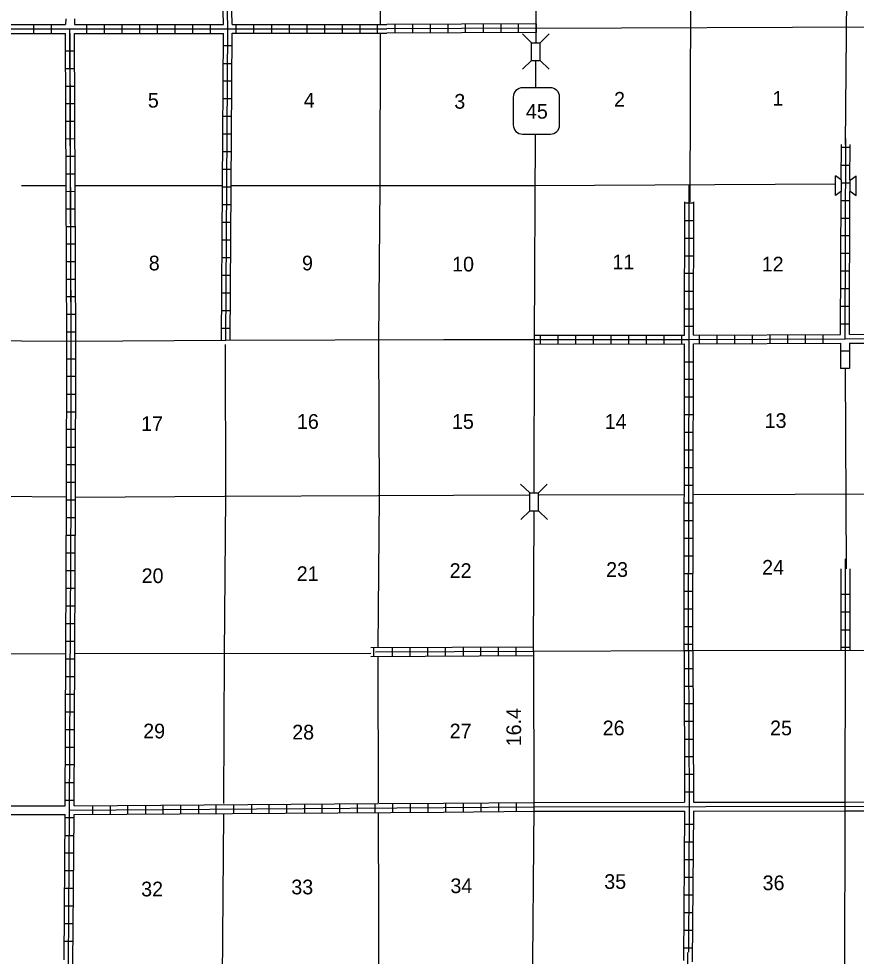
# Model space of a CAD drawing. Extents: x 1356832 to 1861225, y 15916437 to 16327402.
# Drawn here: x 1625983 to 1654437, y 16215325 to 16247193 of the extents above; entities that cross this region are included whole.
import ezdxf

# ---------------------------------------------------------------- set-up
doc = ezdxf.new("R2010")
doc.units = 0
for name, color, linetype in [('L10', 7, 'Continuous'), ('L11', 7, 'Continuous'), ('L13', 7, 'Continuous'), ('L14', 7, 'Continuous'), ('L18', 7, 'Continuous'), ('L28', 7, 'Continuous'), ('L3', 7, 'Continuous'), ('L4', 7, 'Continuous'), ('L8', 7, 'Continuous'), ('L9', 7, 'Continuous')]:
    doc.layers.add(name, color=color, linetype=linetype)

msp = doc.modelspace()

# ---------------------------------------------------------------- linework, layer by layer
at = {"layer": 'L10'}
for p, q in [((1632935, 16246997), (1632843, 16252142)), ((1633231, 16247002), (1633138, 16252142)), ((1653917, 16228499), (1653917, 16227820)), ((1654218, 16228499), (1654218, 16227820)), ((1643484, 16220555), (1648606, 16220560)), ((1648907, 16220560), (1654049, 16220568)), ((1654049, 16220568), (1659350, 16220576)), ((1622523, 16220444), (1627560, 16220439)), ((1643484, 16220254), (1648605, 16220259)), ((1648907, 16220259), (1654049, 16220269)), ((1654049, 16220269), (1659350, 16220280)), ((1622526, 16220143), (1627560, 16220138))]:
    msp.add_line(p, q, dxfattribs=at)
at = {"layer": 'L11'}
for p, q in [((1627578, 16247194), (1627576, 16246997)), ((1627878, 16247192), (1627876, 16246997))]:
    msp.add_line(p, q, dxfattribs=at)
at = {"layer": 'L13'}
for p, q in [((1654150, 16252045), (1654058, 16242918)), ((1648817, 16252003), (1648789, 16240973)), ((1643558, 16246870), (1659329, 16246940)), ((1626082, 16241522), (1627592, 16241522)), ((1627893, 16241522), (1632898, 16241522)), ((1633199, 16241522), (1643500, 16241522)), ((1643500, 16241522), (1653733, 16241580)), ((1654058, 16235301), (1654093, 16228499)), ((1622898, 16230998), (1627609, 16230938)), ((1627882, 16225613), (1637943, 16225631)), ((1654065, 16225734), (1654049, 16220419)), ((1654050, 16220419), (1654023, 16210443))]:
    msp.add_line(p, q, dxfattribs=at)
for points in [[(1638310, 16257188), (1638273, 16252087), (1638268, 16247002)], [(1638268, 16246701), (1638252, 16241506), (1638210, 16236268), (1638231, 16230935), (1638183, 16225819)], [(1632993, 16236120), (1633009, 16230930), (1632967, 16225597), (1632941, 16220518)], [(1627909, 16230930), (1632978, 16230962), (1638199, 16230988), (1643315, 16231004)], [(1643659, 16231004), (1648601, 16231020)], [(1648902, 16231020), (1659297, 16231052)], [(1612085, 16225597), (1617175, 16225602), (1622518, 16225597), (1627582, 16225613)], [(1638183, 16225518), (1638194, 16220544)], [(1632941, 16220169), (1632882, 16213178)], [(1638194, 16220212), (1638226, 16209762)]]:
    msp.add_lwpolyline(points, dxfattribs=at)
at = {"layer": 'L18'}
for p, q in [((1643400, 16246379), (1643099, 16246680)), ((1643701, 16246379), (1644002, 16246680)), ((1643400, 16246379), (1643701, 16246379)), ((1643400, 16245777), (1643400, 16246379)), ((1643701, 16245777), (1643701, 16246379)), ((1643400, 16245777), (1643099, 16245477)), ((1643400, 16245777), (1643701, 16245777)), ((1643701, 16245777), (1644002, 16245477)), ((1653733, 16241189), (1653733, 16241854)), ((1653933, 16241701), (1653733, 16241854)), ((1654234, 16241701), (1654435, 16241854)), ((1654435, 16241189), (1654435, 16241854)), ((1653933, 16241337), (1653933, 16241701)), ((1654234, 16241337), (1654234, 16241701)), ((1653933, 16241337), (1653733, 16241189)), ((1654234, 16241337), (1654435, 16241189)), ((1643342, 16231073), (1643036, 16231368)), ((1643643, 16231073), (1643933, 16231368)), ((1643342, 16231073), (1643643, 16231073)), ((1643342, 16230471), (1643342, 16231073)), ((1643643, 16230471), (1643643, 16231073)), ((1643342, 16230471), (1643041, 16230170)), ((1643342, 16230471), (1643643, 16230471)), ((1643643, 16230471), (1643944, 16230170))]:
    msp.add_line(p, q, dxfattribs=at)
at = {"layer": 'L3'}
for p, q in [((1644049, 16244843), (1643099, 16244843)), ((1642782, 16244526), (1642782, 16243586)), ((1644361, 16243586), (1644361, 16244526)), ((1643099, 16243269), (1644049, 16243269))]:
    msp.add_line(p, q, dxfattribs=at)
for points in [[(1643558, 16246379), (1643558, 16246870), (1643542, 16251121)], [(1643548, 16244843), (1643548, 16245777)], [(1643490, 16231073), (1643511, 16236289), (1643542, 16243269)], [(1643474, 16225697), (1643490, 16230460)], [(1643474, 16225697), (1643484, 16220402), (1643431, 16213854)]]:
    msp.add_lwpolyline(points, dxfattribs=at)
for centre, start, end in [((1643100, 16244531), 90.0011, 180.0011), ((1644045, 16244531), 0.0011, 90.0011), ((1643100, 16243586), 180.0011, 270.0011), ((1644045, 16243586), 270.0011, 0.0011)]:
    msp.add_arc(centre, 315, start, end, dxfattribs=at)
at = {"layer": 'L4'}
for points in [[(1617307, 16236268), (1622677, 16236263), (1627766, 16236236), (1633014, 16236263), (1640427, 16236289), (1643511, 16236289)], [(1643474, 16225697), (1648743, 16225713), (1654065, 16225734), (1659324, 16225719), (1664598, 16225719), (1669873, 16225745), (1674181, 16225787), (1678675, 16225777)]]:
    msp.add_lwpolyline(points, dxfattribs=at)
at = {"layer": 'L8'}
for p, q in [((1623632, 16246997), (1627576, 16246997)), ((1626483, 16246997), (1626483, 16246696)), ((1627083, 16246997), (1627083, 16246696)), ((1627876, 16246997), (1632935, 16246997)), ((1628286, 16246997), (1628286, 16246696)), ((1628886, 16246997), (1628886, 16246696)), ((1629486, 16246997), (1629486, 16246696)), ((1630084, 16246997), (1630084, 16246696)), ((1630683, 16247002), (1630683, 16246701)), ((1631283, 16247002), (1631283, 16246701)), ((1631883, 16247002), (1631883, 16246701)), ((1632481, 16247002), (1632481, 16246701)), ((1633231, 16247002), (1638484, 16247002)), ((1633360, 16246997), (1633360, 16246696)), ((1633960, 16246997), (1633960, 16246696)), ((1634569, 16247013), (1634569, 16246712)), ((1635169, 16247013), (1635169, 16246712)), ((1635769, 16247013), (1635769, 16246712)), ((1636367, 16247013), (1636367, 16246712)), ((1636966, 16247013), (1636966, 16246712)), ((1637566, 16247013), (1637566, 16246712)), ((1638166, 16247013), (1638166, 16246712)), ((1643558, 16247018), (1638484, 16247002)), ((1638759, 16247002), (1638759, 16246701)), ((1639361, 16247002), (1639361, 16246701)), ((1639957, 16247013), (1639957, 16246712)), ((1640559, 16247013), (1640559, 16246712)), ((1641156, 16247013), (1641156, 16246712)), ((1641758, 16247013), (1641758, 16246712)), ((1642360, 16247018), (1642360, 16246723)), ((1642956, 16247018), (1642956, 16246723)), ((1643558, 16247018), (1643558, 16246723)), ((1623632, 16246696), (1627576, 16246696)), ((1627618, 16236236), (1627576, 16246696)), ((1627766, 16236236), (1627724, 16246844)), ((1627769, 16236236), (1627727, 16246696)), ((1627919, 16236236), (1627877, 16246696)), ((1627877, 16246696), (1632935, 16246696)), ((1632867, 16236263), (1632935, 16246696)), ((1633014, 16236263), (1633083, 16246881)), ((1633168, 16236263), (1633231, 16246701)), ((1633231, 16246701), (1638484, 16246701)), ((1643558, 16246870), (1638484, 16246855)), ((1643558, 16246723), (1638484, 16246701)), ((1627580, 16246098), (1627879, 16246100)), ((1632935, 16246279), (1633231, 16246279)), ((1632925, 16245677), (1633226, 16245677)), ((1627583, 16245502), (1627881, 16245503)), ((1632925, 16245081), (1633226, 16245081)), ((1627585, 16244905), (1627884, 16244906)), ((1632919, 16244479), (1633215, 16244479)), ((1627588, 16244309), (1627886, 16244310)), ((1632919, 16243877), (1633215, 16243877)), ((1627590, 16243712), (1627888, 16243713)), ((1627592, 16243115), (1627891, 16243117)), ((1632909, 16243280), (1633210, 16243280)), ((1653923, 16241701), (1653932, 16242918)), ((1653933, 16242822), (1654234, 16242822)), ((1654224, 16241712), (1654233, 16242918)), ((1627595, 16242519), (1627893, 16242520)), ((1632909, 16242678), (1633210, 16242678)), ((1653923, 16242218), (1654224, 16242218)), ((1627597, 16241922), (1627896, 16241923)), ((1632898, 16242076), (1633199, 16242076)), ((1653923, 16241618), (1654224, 16241618)), ((1627600, 16241326), (1627898, 16241327)), ((1632898, 16241480), (1633199, 16241480)), ((1653907, 16236463), (1653923, 16241326)), ((1654208, 16236463), (1654224, 16241326)), ((1648616, 16240936), (1648917, 16240936)), ((1653923, 16241018), (1654224, 16241018)), ((1627602, 16240729), (1627900, 16240730)), ((1632893, 16240878), (1633194, 16240878)), ((1632893, 16240281), (1633194, 16240281)), ((1648616, 16240339), (1648917, 16240339)), ((1653923, 16240419), (1654224, 16240419)), ((1627605, 16240132), (1627903, 16240134)), ((1632893, 16239679), (1633194, 16239679)), ((1648616, 16239737), (1648917, 16239737)), ((1653917, 16239821), (1654218, 16239821)), ((1627607, 16239536), (1627905, 16239537)), ((1632882, 16239077), (1633183, 16239077)), ((1648616, 16239135), (1648917, 16239135)), ((1653917, 16239221), (1654218, 16239221)), ((1627609, 16238939), (1627908, 16238940)), ((1627612, 16238343), (1627910, 16238344)), ((1632882, 16238480), (1633183, 16238480)), ((1648606, 16238539), (1648907, 16238539)), ((1653917, 16238621), (1654218, 16238621)), ((1653917, 16238022), (1654218, 16238022)), ((1627614, 16237746), (1627912, 16237747)), ((1632877, 16237879), (1633173, 16237879)), ((1648606, 16237937), (1648907, 16237937)), ((1653907, 16237418), (1654208, 16237418)), ((1627617, 16237149), (1627915, 16237151)), ((1632877, 16237277), (1633173, 16237277)), ((1648606, 16237335), (1648907, 16237335)), ((1648606, 16236738), (1648907, 16236738)), ((1653907, 16236818), (1654208, 16236818)), ((1627619, 16236553), (1627917, 16236554)), ((1632867, 16236680), (1633168, 16236680)), ((1643701, 16236437), (1643701, 16236136)), ((1644297, 16236437), (1644297, 16236136)), ((1644899, 16236437), (1644899, 16236136)), ((1645501, 16236437), (1645501, 16236136)), ((1646098, 16236437), (1646098, 16236136)), ((1646700, 16236442), (1646700, 16236147)), ((1647302, 16236442), (1647302, 16236147)), ((1647898, 16236442), (1647898, 16236147)), ((1648500, 16236442), (1648500, 16236147)), ((1649102, 16236442), (1649102, 16236147)), ((1649699, 16236442), (1649699, 16236147)), ((1650301, 16236453), (1650301, 16236152)), ((1650897, 16236453), (1650897, 16236152)), ((1651499, 16236453), (1651499, 16236152)), ((1652101, 16236453), (1652101, 16236152)), ((1652698, 16236453), (1652698, 16236152)), ((1653300, 16236463), (1653300, 16236163)), ((1653907, 16236163), (1653907, 16235301)), ((1654208, 16236163), (1654208, 16235301)), ((1653907, 16235909), (1654208, 16235909)), ((1627618, 16235635), (1627919, 16235635)), ((1648606, 16235534), (1648907, 16235534)), ((1653907, 16235312), (1654208, 16235312)), ((1627618, 16235038), (1627919, 16235038)), ((1648606, 16234938), (1648907, 16234938)), ((1627618, 16234436), (1627919, 16234436)), ((1648606, 16234336), (1648907, 16234336)), ((1627618, 16233834), (1627919, 16233834)), ((1648606, 16233739), (1648907, 16233739)), ((1627608, 16233237), (1627909, 16233237)), ((1648601, 16233137), (1648902, 16233137)), ((1627608, 16232635), (1627909, 16232635)), ((1648601, 16232535), (1648902, 16232535)), ((1627608, 16232039), (1627909, 16232039)), ((1648601, 16231938), (1648902, 16231938)), ((1627608, 16231437), (1627909, 16231437)), ((1648601, 16231337), (1648902, 16231337)), ((1627608, 16230837), (1627909, 16230837)), ((1648601, 16230735), (1648902, 16230735)), ((1627608, 16230238), (1627909, 16230238)), ((1648601, 16230138), (1648902, 16230138)), ((1627603, 16229636), (1627898, 16229636)), ((1648601, 16229536), (1648902, 16229536)), ((1627603, 16229034), (1627898, 16229034)), ((1648601, 16228934), (1648902, 16228934)), ((1654065, 16228829), (1654065, 16225734)), ((1627603, 16228438), (1627898, 16228438)), ((1648590, 16228337), (1648891, 16228337)), ((1627592, 16227836), (1627893, 16227836)), ((1653917, 16227820), (1653917, 16225734)), ((1654218, 16227820), (1654218, 16225734)), ((1648590, 16227736), (1648891, 16227736)), ((1653917, 16227630), (1654218, 16227630)), ((1627592, 16227234), (1627893, 16227234)), ((1648590, 16227139), (1648891, 16227139)), ((1653917, 16227028), (1654218, 16227028)), ((1627592, 16226637), (1627893, 16226637)), ((1648590, 16226537), (1648891, 16226537)), ((1653917, 16226426), (1654218, 16226426)), ((1627582, 16226035), (1627882, 16226035)), ((1648590, 16225935), (1648891, 16225935)), ((1637942, 16225819), (1643474, 16225845)), ((1638041, 16225819), (1638041, 16225518)), ((1638099, 16225671), (1643474, 16225697)), ((1638674, 16225819), (1638674, 16225518)), ((1639276, 16225829), (1639276, 16225529)), ((1639873, 16225829), (1639873, 16225529)), ((1640475, 16225829), (1640475, 16225529)), ((1641077, 16225835), (1641077, 16225539)), ((1641673, 16225835), (1641673, 16225539)), ((1642275, 16225835), (1642275, 16225539)), ((1642877, 16225845), (1642877, 16225544)), ((1648590, 16225713), (1648606, 16220560)), ((1648590, 16225713), (1648891, 16225713)), ((1648743, 16225713), (1648759, 16220412)), ((1648891, 16225713), (1648907, 16220560)), ((1653917, 16225829), (1654218, 16225829)), ((1627582, 16225439), (1627882, 16225439)), ((1637944, 16225518), (1643474, 16225544)), ((1648590, 16225111), (1648891, 16225111)), ((1627582, 16224837), (1627882, 16224837)), ((1648590, 16224509), (1648891, 16224509)), ((1627576, 16224235), (1627877, 16224235)), ((1648601, 16223913), (1648902, 16223913)), ((1627576, 16223638), (1627877, 16223638)), ((1627576, 16223036), (1627877, 16223036)), ((1648601, 16223311), (1648902, 16223311)), ((1627566, 16222434), (1627867, 16222434)), ((1648601, 16222709), (1648902, 16222709)), ((1648601, 16222112), (1648902, 16222112)), ((1627566, 16221838), (1627867, 16221838)), ((1648606, 16221510), (1648907, 16221510)), ((1627566, 16221236), (1627867, 16221236)), ((1648606, 16220914), (1648907, 16220914)), ((1627560, 16220634), (1627861, 16220634)), ((1634482, 16220486), (1634482, 16220185)), ((1635084, 16220486), (1635084, 16220185)), ((1635686, 16220497), (1635686, 16220196)), ((1636283, 16220497), (1636283, 16220196)), ((1636885, 16220502), (1636885, 16220201)), ((1637481, 16220502), (1637481, 16220201)), ((1638083, 16220512), (1638083, 16220212)), ((1638685, 16220512), (1638685, 16220222)), ((1639282, 16220518), (1639282, 16220222)), ((1639884, 16220528), (1639884, 16220227)), ((1640485, 16220528), (1640485, 16220227)), ((1641082, 16220539), (1641082, 16220238)), ((1641684, 16220539), (1641684, 16220238)), ((1642286, 16220544), (1642286, 16220243)), ((1642882, 16220544), (1642882, 16220243)), ((1628484, 16220444), (1628484, 16220143)), ((1629086, 16220444), (1629086, 16220143)), ((1629683, 16220454), (1629683, 16220153)), ((1630285, 16220454), (1630285, 16220153)), ((1630881, 16220460), (1630881, 16220164)), ((1631483, 16220460), (1631483, 16220164)), ((1632085, 16220470), (1632085, 16220169)), ((1632682, 16220470), (1632682, 16220169)), ((1633284, 16220481), (1633284, 16220180)), ((1633886, 16220481), (1633886, 16220180)), ((1648605, 16220259), (1648569, 16215181)), ((1648907, 16220259), (1648867, 16215138)), ((1627560, 16220037), (1627861, 16220037)), ((1648602, 16219814), (1648903, 16219814)), ((1627550, 16219435), (1627851, 16219435)), ((1648598, 16219214), (1648899, 16219214)), ((1627550, 16218839), (1627851, 16218839)), ((1648593, 16218614), (1648894, 16218614)), ((1627545, 16218237), (1627840, 16218237)), ((1648589, 16218010), (1648889, 16218010)), ((1627545, 16217635), (1627840, 16217635)), ((1648585, 16217411), (1648885, 16217411)), ((1627545, 16217038), (1627840, 16217038)), ((1648580, 16216811), (1648880, 16216811)), ((1627534, 16216436), (1627835, 16216436)), ((1648576, 16216211), (1648875, 16216211)), ((1627534, 16215834), (1627835, 16215834)), ((1648572, 16215613), (1648870, 16215613))]:
    msp.add_line(p, q, dxfattribs=at)
for points in [[(1648743, 16225713), (1648759, 16236295), (1648764, 16241538)], [(1648606, 16236442), (1648615, 16240973)], [(1648907, 16236442), (1648916, 16240972)], [(1643511, 16236437), (1648606, 16236442)], [(1648907, 16236442), (1653907, 16236463)], [(1654208, 16236463), (1659270, 16236469)], [(1627608, 16230938), (1627618, 16236236)], [(1627661, 16209720), (1627677, 16215053), (1627708, 16220285), (1627761, 16230935), (1627766, 16236236)], [(1627861, 16220439), (1627909, 16230935), (1627919, 16236236)], [(1643511, 16236289), (1648759, 16236295), (1654060, 16236310), (1659298, 16236321)], [(1643511, 16236136), (1648606, 16236147)], [(1648590, 16225713), (1648606, 16236147)], [(1648891, 16225713), (1648907, 16236147)], [(1648907, 16236147), (1653907, 16236163)], [(1654208, 16236163), (1659272, 16236168)], [(1627560, 16220439), (1627609, 16230938)], [(1627861, 16220439), (1638183, 16220512)], [(1638210, 16220512), (1640417, 16220528), (1643484, 16220555)], [(1627708, 16220285), (1640417, 16220380), (1643484, 16220402)], [(1627861, 16220138), (1640417, 16220227), (1643484, 16220254)], [(1627523, 16215201), (1627560, 16220138)], [(1627819, 16213020), (1627824, 16215053), (1627861, 16220138)], [(1648690, 16209894), (1648690, 16211594), (1648701, 16212086), (1648806, 16212339), (1648806, 16212497), (1648764, 16212687), (1648759, 16212777), (1648907, 16213126), (1648865, 16213596), (1648727, 16213881), (1648717, 16215454)]]:
    msp.add_lwpolyline(points, dxfattribs=at)
at = {"layer": 'L9'}
for p, q in [((1633083, 16246881), (1633025, 16250229)), ((1623632, 16246844), (1638484, 16246855)), ((1654060, 16236310), (1654081, 16243122)), ((1643484, 16220402), (1659350, 16220428)), ((1648759, 16220412), (1648733, 16215459))]:
    msp.add_line(p, q, dxfattribs=at)

# ---------------------------------------------------------------- texts
at = {"layer": 'L14'}
for s, p in [('2', (1646209, 16244204)), ('1', (1651589, 16244236)), ('5', (1630369, 16244172)), ('4', (1635665, 16244172)), ('3', (1640781, 16244135)), ('8', (1630401, 16238639)), ('9', (1635607, 16238639)), ('10', (1640707, 16238602)), ('11', (1646151, 16238676)), ('12', (1651225, 16238602)), ('17', (1630142, 16233179)), ('16', (1635433, 16233253)), ('15', (1640702, 16233253)), ('14', (1645892, 16233253)), ('13', (1651325, 16233285)), ('24', (1651240, 16228295)), ('20', (1630158, 16228010)), ('21', (1635427, 16228079)), ('22', (1640623, 16228184)), ('23', (1645940, 16228221)), ('29', (1630211, 16222730)), ('28', (1635274, 16222693)), ('27', (1640623, 16222730)), ('26', (1645823, 16222836)), ('25', (1651510, 16222836)), ('33', (1635243, 16217429)), ('34', (1640649, 16217471)), ('35', (1645876, 16217614)), ('36', (1651256, 16217571)), ('32', (1630142, 16217360))]:
    msp.add_text(s, height=500, dxfattribs=at).set_placement(p)
at = {"layer": 'L28'}
msp.add_text('16.4', height=500, rotation=90, dxfattribs=at).set_placement((1643051, 16222461))
at = {"layer": 'L3'}
msp.add_text('45', height=500, dxfattribs=at).set_placement((1643215, 16243797))

doc.saveas('drawing.dxf')
